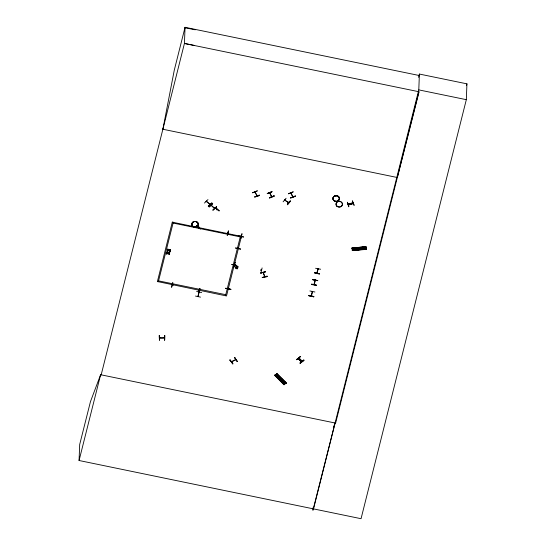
<?xml version="1.0" encoding="UTF-8"?>
<svg xmlns="http://www.w3.org/2000/svg" width="546" height="546" viewBox="0 0 546 546"><rect width="100%" height="100%" fill="white"/><g stroke="black" fill="none" stroke-linecap="round" stroke-linejoin="round"><path stroke-width="0.82" d="M311.404 295.72L311.466 295.359L311.152 295.673M312.469 291.673L312.346 292.069L312.148 291.7M314.005 284.616L314.243 284.432M316.946 272.597L317.096 273.273L317.185 272.597M318.011 268.775L317.888 269.274L318.195 268.584M197.932 296.307L199.078 291.892M198.218 296.185L197.911 296.58M228.283 288.22L228.221 288.868L228.344 288.186M234.425 265.015L234.541 264.578M418.577 77.307L419.396 74.058L466.932 83.845L466.325 99.672L361.049 518.7L79.068 460.51L79.682 444.519L90.459 401.631L100.621 374.727L101.174 374.836L184.432 43.455L185.053 27.3L419.499 75.566M241.475 236.22L226.508 295.959L157.371 281.524M158.347 281.729L173.307 222.188M158.565 280.862L225.751 294.69M159.439 337.503L159.896 337.947L159.903 337.462M159.152 335.51L159.439 339.974M159.541 337.455C158.913 338.684 164.844 338.377 164.599 337.517M159.951 337.899L159.958 337.51M166.646 253.965L166.742 253.494L167.95 253.126L166.646 253.965L168.168 253.487L169.315 254.491L169.41 253.999L168.509 253.221L169.697 252.859L168.509 253.221M167.943 253.255L167.021 252.464L167.117 251.972C167.533 254.293 171.772 251.679 168.284 252.989M167.021 252.464L167.117 251.972M164.08 337.517L164.032 337.933L164.523 337.735M167.376 251.064L167.465 250.594L168.68 250.232L167.376 251.064L168.898 250.587L170.045 251.59L170.14 251.099L169.233 250.321L170.427 249.966L169.233 250.321M164.134 337.469L164.121 337.701M168.673 250.361L167.752 249.563L167.847 249.072C168.264 251.392 172.502 248.785 169.014 250.095M167.752 249.563L167.847 249.072M164.489 337.469L164.537 337.913M164.646 340.09L164.612 335.503L164.639 339.994M168.168 253.487L166.653 253.829M168.898 250.587L167.383 250.935M169.315 254.491L168.175 253.358M169.41 253.999L168.502 253.351M170.045 251.59L168.898 250.457M170.14 251.099L169.233 250.45M157.364 281.722L172.331 221.983M173.089 223.055L240.274 236.889M171.731 287.162L172.884 282.705M172.481 284.725L172.406 285.203L172.365 284.753M172.352 284.985L172.85 285.278L172.829 284.8M172.761 285.258L172.87 284.862M200.293 228.788C193.141 222.55 197.386 227.552 200.266 228.91M195.482 296.069L200.519 297.133M198.403 226.918L198.751 226.883M198.642 226.686L198.41 227.163M198.717 226.686L198.58 227.307M198.853 226.795L198.546 227.327M196.649 291.455L201.686 292.595M198.143 296.301L198.212 295.939M199.331 290.54L198.758 290.615L198.833 290.199M198.833 290.622L198.901 290.165M198.935 292.615L198.997 291.974M199.249 290.24L199.174 290.718L199.345 290.308M199.891 288.384L198.737 292.847L199.959 288.384M204.45 203.051L207.971 199.59M206.156 201.215L210.053 204.484L206.395 201.133L206.565 201.795L206.149 201.488M206.149 201.447L206.279 201.099M209.138 206.886L212.694 203.474L209.173 206.797M209.746 204.163L209.841 204.32M210.879 205.098L214.578 208.476L214.742 208.033M214.401 207.814C215.547 209.582 211.8 205.61 211.002 204.982M211.193 205.63L211.377 205.235M211.8 202.907L208.238 206.074L208.442 206.381L211.95 203.037L208.435 206.361M216.673 206.914L212.981 209.978M215.226 207.801L219.035 210.899M216.701 209.357L216.837 209.807L216.946 209.125M216.789 209.8L217.055 209.091M215.274 207.739L219.035 210.811M225.532 295.563L240.493 236.015M230.828 289.298C215.445 286.063 241.141 291.898 225.798 288.22M228.023 232.91L227.907 233.333M228.201 232.951L228.187 233.395M231.797 264.441L236.827 265.506M232.849 363.779L230.064 359.889L229.825 360.148M233.975 266.96L234.855 262.428L233.981 266.83M234.097 265.452L234.159 264.81M234.295 265.213L234.411 264.762M234.582 264.421L234.596 264.837M234.992 264.694L235.135 264.605M235.592 247.898L240.615 249.065M235.094 264.926L235.046 264.476M231.49 361.561L235.858 359.582M231.511 361.582L231.634 361.752M231.968 361.541L231.791 361.391M231.954 361.766L231.866 361.404M229.846 360.121L232.814 363.902M238.029 248.096L238.24 248.3M238.083 248.082L238.083 248.287M238.588 236.07L243.659 236.998L238.622 235.94M238.022 266.707C235.886 264.332 233.545 269.704 237.51 268.762M238.254 248.539L238.261 248.116M235.346 359.377L235.483 359.568M235.36 359.398L235.476 359.8M235.858 359.329L235.763 359.193M240.854 238.131L241.994 233.668L240.888 238.254M241.168 236.821L240.963 236.384M241.032 236.35L240.916 236.793M241.4 236.111L241.23 235.626M241.407 235.667L241.223 235.858M234.644 357.418L237.21 361.425L234.432 357.412M252.58 192.738L257.289 190.793M257.18 195.693L254.866 191.905M254.764 197.031C262.414 193.148 259.876 196.478 254.743 196.86M256.743 195.666L256.961 195.372L257.009 195.864M256.797 195.441L257.152 195.966M254.886 191.946L256.941 195.782M260.695 273.075L265.643 271.669L260.701 272.986M261.466 269.908C261.834 270.768 260.572 270.256 261.118 269.833M261.043 270.311L261.049 269.867M261.411 270.134L261.104 270.086M262.114 267.922L261.022 272.515M262.278 277.566C270.311 274.542 267.56 277.573 262.264 277.388M263.097 272.263L264.626 276.604M271.963 191.639L267.26 193.496M264.728 276.194L264.83 276.494M274.126 195.877L269.424 197.734L274.119 195.857L274.228 196.212L269.526 198.075L269.417 197.707M269.717 192.458L271.833 196.813M283.094 201.815L286.104 198.253M284.562 199.932L288.745 202.873L288.8 202.416M284.664 199.809L284.548 200.164M284.78 199.822L284.923 200.198M285.019 200.464L285.06 200.027M285.073 200.013L284.91 200.43M290.527 201.092L287.524 204.805C286.63 204.388 290.144 200.123 290.533 201.105M288.459 193.796L293.161 191.939M288.39 202.279L288.336 202.668L288.861 202.511M290.738 192.67L290.725 193.004C291.939 195.127 292.601 197.44 293.038 196.69M293.011 196.929L290.902 192.601M290.991 192.67L291.148 193.277L290.731 192.902M295.304 195.994L295.413 196.362L290.629 198.027M300.32 356.64L296.533 359.609M298.205 358.381L301.685 361.8M298.655 358.053L302.136 361.466L298.662 357.923M303.863 360.121L300.02 363.035L303.842 359.985L300.047 363.179L304.02 360.292L300.204 363.336M309.875 290.957L314.919 291.994M312.169 292.035L312.476 291.346M312.701 279.75L317.799 280.542L312.708 279.6M313.991 284.384L315.138 280.023M314.462 272.611C323.3 274.959 319.424 273.628 314.455 272.638M314.305 284.07L314.237 284.712L315.308 280.289M314.987 280.412L315.24 280.746L315.342 280.159M315.008 280.746L315.062 280.105M315.199 280.507L315.315 280.057M315.581 268.277L320.639 269.233M316.871 272.904L318.004 268.823M316.619 285.128C312.96 284.118 306.982 283.818 316.557 285.483M317.089 273L318.175 268.857M317.943 268.625L317.861 269.171M313.035 507.773L312.94 510.251L335.067 423M348.921 206.62L347.42 202.225L348.676 206.804M352.368 200.928L354.142 205.385L352.395 200.921M353.016 202.955L348.082 204.245M353.201 203.371L348.273 204.709M313.506 508.913L418.789 89.885L419.396 74.058M211.411 205.562L211.09 205.262M311.145 295.898L312.469 291.639M228.235 288.82L228.351 288.37M308.681 295.748C324.508 299.174 298.055 293.004 313.718 296.771M314.394 272.986L319.437 274.01M235.804 359.602L231.627 361.984M162.879 129.245L174.276 70.195L185.053 27.3M240.615 249.092L235.558 248.123M79.068 460.51L100.635 374.665L101.187 374.781M169.69 252.996L169.779 252.525M170.42 250.095L170.509 249.624M238.09 266.796L237.51 268.782M311.513 284.466L311.582 284.084L316.598 285.299M315.131 280.248L315.015 280.699M312.455 291.619L311.397 295.952M466.516 85.497L466.932 83.845M228.487 230.897L227.225 235.456L228.358 230.992M419.069 91.769L397.324 177.511L162.326 129.129M171.505 287.216L172.632 282.773M199.283 290.527L198.799 290.602M198.137 296.533L199.051 292.171M233.941 266.919L235.135 262.367M228.405 288.854L228.317 288.425M312.715 279.668L317.745 280.726M231.811 264.38L236.848 265.431M333.326 427.661L334.193 425.327M196.499 225.737L200.286 228.87M299.89 359.95L300.198 359.657L300.245 360.223M269.54 192.752L271.635 196.894M164.482 337.701L159.534 337.687M276.283 374.201L285.565 383.551L276.406 374.003L285.729 383.374L286.206 383.053L284.002 384.759L274.85 375.211L276.931 373.682L286.227 383.033L276.781 373.71L276.385 374.065M284.132 384.609L274.952 375.225L275.225 374.918L284.678 384.227L275.218 374.959L284.384 384.466L275.116 375.095M276.931 373.682L276.651 373.908L285.961 383.251L276.406 374.003M285.558 383.558L285.858 383.312L276.508 374.017M264.803 276.767L263.343 272.522M287.332 204.661L290.363 200.976M159.412 340.076L159.405 335.394L159.446 340.11M275.204 374.972L284.63 384.275M284.507 384.316L284.152 384.548L274.85 375.211M286.084 383.094L276.761 373.771M212.687 203.603L209.173 206.934M216.496 206.647L213.008 210.114M212.954 210.087L216.523 206.784M300.355 356.558L296.505 359.698M230.064 359.889L232.876 363.882M275.798 376.167L277.723 374.652M279.845 380.234L281.777 378.726M280.794 381.183L282.719 379.668M281.634 382.023L283.558 380.514M282.575 382.971L284.507 381.456M283.21 383.599L285.135 382.091M350.389 203.706L350.505 204.143M215.417 207.61L219.199 210.77M172.802 285.258L172.365 285.149M234.623 264.667L235.08 264.762M237.21 361.425L234.637 357.412M298.853 357.883L302.341 361.288M274.706 375.416L284.05 384.732M284.657 200.034L288.848 202.743M254.736 196.99L259.466 195.175M267.253 193.591L271.956 191.728M269.41 197.836L274.126 195.98M288.445 193.734L293.168 191.803M262.257 277.525L267.192 276.187M348.007 204.067L352.955 202.771M348.341 205.037L353.282 203.74M366.257 249.413L352.341 250.518L366.243 249.147L365.984 246.86L352.068 247.945L352.15 248.689L366.066 247.577L365.977 246.778L352.061 247.898L352.327 250.321L366.209 248.969M352.081 247.993L365.997 246.908M352.115 248.389L366.045 247.352M366.189 248.744L352.279 249.85M352.307 250.211L366.243 249.147L366.189 248.723M164.858 335.524L164.605 340.124M172.475 284.957L172.85 285.073M185.033 27.764L195.243 29.798M194.642 45.495L184.432 43.455L418.878 91.728L335.619 423.109L100.621 374.727M418.789 89.885L466.325 99.672M172.324 222.181L241.462 236.418M261.043 270.099L261.486 270.174M225.785 288.349L230.821 289.421M167.758 249.433L168.68 250.232M167.028 252.334L167.95 253.126M167.84 249.208L169.007 250.225M167.117 252.102L168.277 253.119M300.355 356.695L296.539 359.753M271.976 191.789L267.274 193.646M257.296 190.943L252.6 192.799M265.636 271.799L260.708 273.137M352.095 248.218L366.011 247.085M364.578 246.976L364.83 249.256M363.629 247.051L363.889 249.331M362.223 247.161L362.476 249.447M360.967 247.263L361.22 249.549M359.555 247.379L359.807 249.659M353.501 247.857L353.753 250.143M352.279 249.809L352.347 250.525M290.615 197.898L295.311 196.021L290.615 197.898M350.921 203.999L350.737 203.617L350.921 203.999M308.736 295.4L313.779 296.539L308.736 295.4M235.92 267.069L236.2 268.195L237.462 267.956L237.182 266.83L235.92 267.069M298.041 358.531L301.501 361.978L298.041 358.531M334.002 200.682A3.215 2.853 2.2 0 0 339.312 199.242A3.215 2.853 2.2 0 0 335.21 195.871A3.215 2.853 2.2 0 0 334.002 200.682A3.208 2.846 2.2 0 0 339.305 199.242A3.208 2.846 2.2 0 0 335.21 195.871A3.208 2.846 2.2 0 0 334.002 200.675M334.002 200.58A3.215 2.853 2.2 0 0 339.312 199.14A3.215 2.853 2.2 0 0 335.21 195.768A3.215 2.853 2.2 0 0 334.002 200.58A3.201 2.839 2.2 0 0 339.298 199.14A3.201 2.839 2.2 0 0 335.217 195.775A3.201 2.839 2.2 0 0 334.009 200.573M337.046 206.333A3.215 2.853 2.2 0 0 342.356 204.893A3.215 2.853 2.2 0 0 338.254 201.515A3.215 2.853 2.2 0 0 337.046 206.333M337.059 206.217A3.201 2.839 2.2 0 0 342.349 204.784A3.201 2.839 2.2 0 0 338.267 201.426A3.201 2.839 2.2 0 0 337.059 206.217M192.909 226.44A3.215 2.853 2.2 0 0 198.218 225A3.215 2.853 2.2 0 0 194.117 221.621A3.215 2.853 2.2 0 0 192.909 226.44A3.208 2.846 2.2 0 0 198.212 225A3.208 2.846 2.2 0 0 194.123 221.635A3.208 2.846 2.2 0 0 192.915 226.44M192.915 226.344A3.215 2.853 2.2 0 0 198.225 224.904A3.215 2.853 2.2 0 0 194.123 221.526A3.215 2.853 2.2 0 0 192.915 226.344A3.208 2.846 2.2 0 0 198.218 224.904A3.208 2.846 2.2 0 0 194.123 221.533A3.208 2.846 2.2 0 0 192.915 226.337"/></g></svg>
